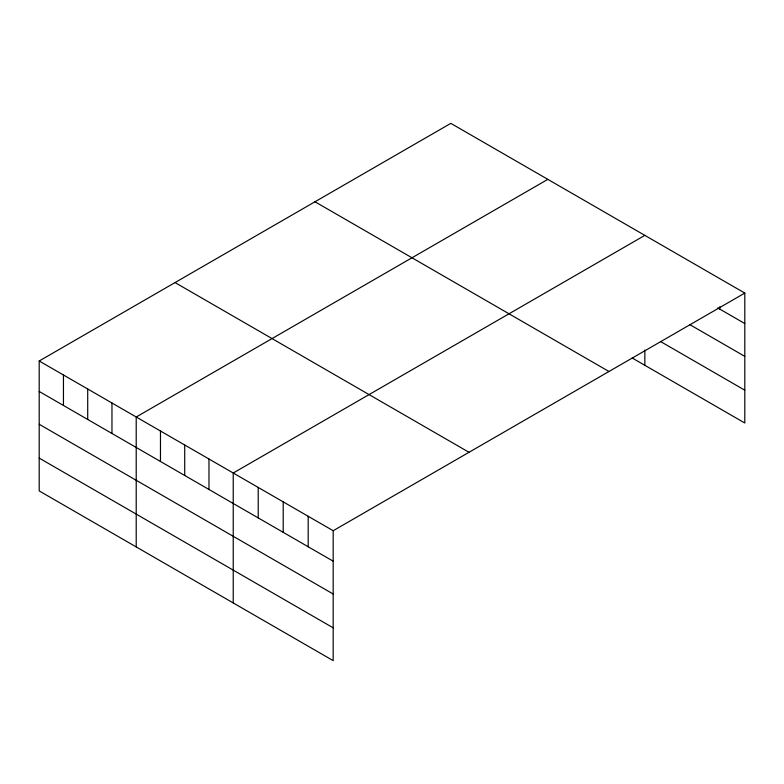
<?xml version="1.0" encoding="UTF-8"?>
<svg xmlns="http://www.w3.org/2000/svg" width="784" height="784" viewBox="0 0 784 784"><rect width="100%" height="100%" fill="white"/><g stroke="black" fill="none" stroke-linecap="round" stroke-linejoin="round"><path stroke-width="1.18" d="M39.2 360.993L333.18 530.719L333.18 660.647L39.2 490.921L39.2 360.993L450.82 123.353L744.8 293.079L744.8 423.007L632.188 357.994M547.83 179.36L136.21 417L136.21 546.928M644.85 235.367L233.23 473.017L233.23 602.945M333.18 530.719L744.8 293.079M717.732 307.916L744.8 323.547M689.616 324.507L744.8 356.367M660.461 341.491L744.8 390.187M314.982 201.772L608.962 371.498M175.038 282.573L469.018 452.299M39.2 391.461L333.18 561.187M39.2 424.281L333.18 594.007M39.2 458.101L333.18 627.827M719.81 306.681L719.81 309.112M644.85 350.056L644.85 365.295M308.19 516.293L308.19 546.762M283.21 501.868L283.21 532.336M258.22 487.442L258.22 517.91M208.975 459.012L208.975 489.481M184.72 445.008L184.72 475.476M160.465 431.004L160.465 461.472M111.965 403.005L111.965 433.464M87.71 389.001L87.71 419.46M63.455 374.997L63.455 405.455"/></g></svg>
